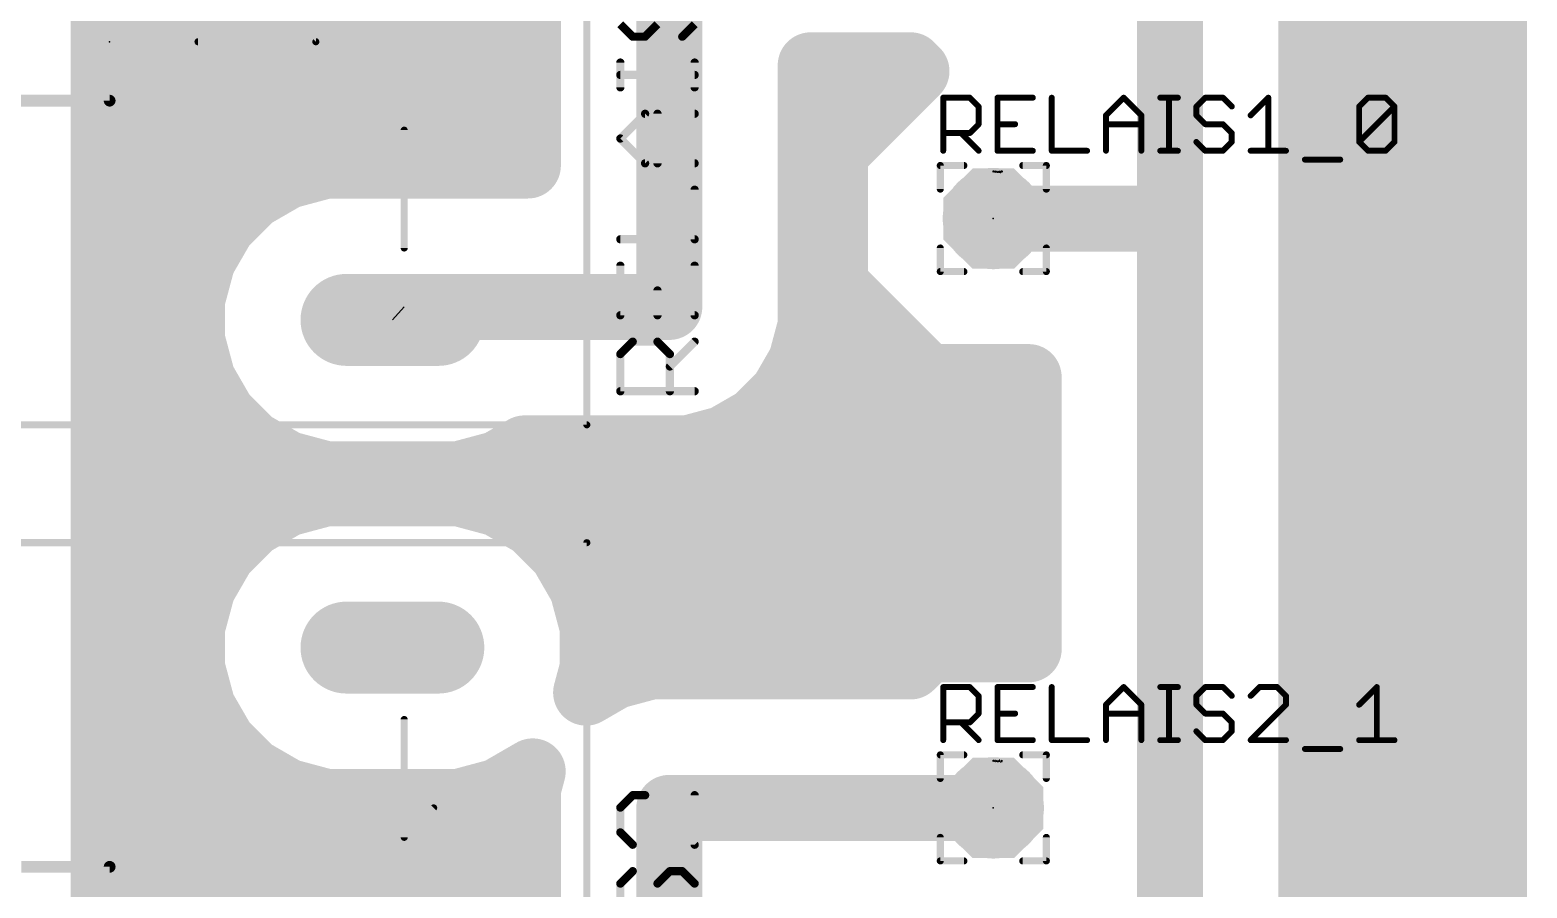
# Model space of a CAD drawing. Extents: x -14 to 150, y -1 to 89.
# Drawn here: x 75.75 to 108.03, y 49.07 to 67.56 of the extents above; entities that cross this region are included whole.
import ezdxf

# ---------------------------------------------------------------- set-up
doc = ezdxf.new("R2010")
doc.units = 0
for name, color, linetype in [('16', 175, 'CONTINUOUS'), ('17', 82, 'CONTINUOUS'), ('19', 53, 'CONTINUOUS'), ('21', 253, 'CONTINUOUS'), ('23', 7, 'CONTINUOUS'), ('25', 253, 'CONTINUOUS'), ('27', 253, 'CONTINUOUS'), ('51', 253, 'CONTINUOUS')]:
    doc.layers.add(name, color=color, linetype=linetype)

# ---------------------------------------------------------------- blocks, each defined once
blk = doc.blocks.new('LONGP100')
at = {"const_width": 1}
blk.add_lwpolyline([(-0.5, 0), (0.5, 0)], dxfattribs=at)
at = {"const_width": 0.5}
for points in [[(-0.5, 0.25, 1), (-0.5, -0.25)], [(0.5, -0.25, 1), (0.5, 0.25)]]:
    blk.add_lwpolyline(points, format="xyb", dxfattribs=at)
blk = doc.blocks.new('OCTAGONP')
at = {"const_width": 0.5}
blk.add_lwpolyline([(-0.25, -0.1036), (-0.25, 0.1036), (-0.1036, 0.25), (0.1036, 0.25), (0.25, 0.1036), (0.25, -0.1036), (0.1036, -0.25), (-0.1036, -0.25), (-0.25, -0.1036), (-0.25, 0.1036)], dxfattribs=at)

msp = doc.modelspace()

# ---------------------------------------------------------------- linework, layer by layer
at = {"layer": '16', "const_width": 1.4224}
for points in [[(107.315, 85.2835), (107.315, 0.4572)], [(103.378, 7.2187), (103.378, 80.4113)], [(100.33, 63.5), (100.33, 80.01)], [(77.343, 0.4572), (77.343, 73.7057)], [(86.487, 70.2513), (86.487, 64.643)], [(89.535, 69.85), (89.535, 61.595)], [(77.343, 68.2752), (86.487, 68.2752)], [(103.378, 68.2752), (107.315, 68.2752)], [(77.343, 66.8528), (86.487, 66.8528)], [(92.583, 61.1937), (92.583, 66.802)], [(92.583, 66.802), (94.7366, 66.802)], [(94.7366, 66.802), (94.8636, 66.675)], [(103.378, 66.8528), (107.315, 66.8528)], [(94.8636, 66.675), (93.1037, 64.9151)], [(77.343, 65.4304), (86.487, 65.4304)], [(92.583, 65.4304), (93.619, 65.4304)], [(103.378, 65.4304), (107.315, 65.4304)], [(93.1037, 64.9151), (93.1037, 62.0849)], [(82.1373, 64.643), (81.2911, 64.4162)], [(84.9947, 64.643), (82.1373, 64.643)], [(86.487, 64.643), (84.9947, 64.643)], [(81.2911, 64.4162), (80.5323, 63.9782)], [(77.343, 64.008), (80.584, 64.008)], [(80.5323, 63.9782), (79.9128, 63.3587)], [(92.583, 64.008), (93.1037, 64.008)], [(103.378, 64.008), (107.315, 64.008)], [(79.9128, 63.3587), (79.4748, 62.5999)], [(96.52, 63.5), (100.33, 63.5)], [(100.33, 63.5), (100.33, 44.45)], [(77.343, 62.5856), (79.4709, 62.5856)], [(79.4748, 62.5999), (79.248, 61.7537)], [(92.583, 62.5856), (93.1037, 62.5856)], [(103.378, 62.5856), (107.315, 62.5856)], [(93.1037, 62.0849), (95.1049, 60.0837)], [(79.248, 61.7537), (79.248, 60.8775)], [(89.535, 61.595), (83.82, 61.595)], [(77.343, 61.1632), (79.248, 61.1632)], [(92.3753, 60.4185), (92.583, 61.1937)], [(92.5748, 61.1632), (94.0254, 61.1632)], [(103.378, 61.1632), (107.315, 61.1632)], [(79.248, 60.8775), (79.4748, 60.0313)], [(91.974, 59.7235), (92.3753, 60.4185)], [(79.4748, 60.0313), (79.9128, 59.2725)], [(95.1049, 60.0837), (97.282, 60.0837)], [(97.282, 60.0837), (97.282, 54.2163)], [(77.343, 59.7408), (79.6425, 59.7408)], [(91.4065, 59.156), (91.974, 59.7235)], [(91.984, 59.7408), (97.282, 59.7408)], [(103.378, 59.7408), (107.315, 59.7408)], [(79.9128, 59.2725), (80.5323, 58.653)], [(90.7115, 58.7547), (91.4065, 59.156)], [(89.9363, 58.547), (90.7115, 58.7547)], [(80.5323, 58.653), (81.2911, 58.215)], [(85.8409, 58.215), (86.416, 58.547)], [(86.416, 58.547), (89.9363, 58.547)], [(77.343, 58.3184), (81.1119, 58.3184)], [(81.2911, 58.215), (82.1373, 57.9882)], [(84.9947, 57.9882), (85.8409, 58.215)], [(86.0201, 58.3184), (97.282, 58.3184)], [(103.378, 58.3184), (107.315, 58.3184)], [(82.1373, 57.9882), (84.9947, 57.9882)], [(82.1373, 57.5818), (81.2911, 57.355)], [(84.9947, 57.5818), (82.1373, 57.5818)], [(85.8409, 57.355), (84.9947, 57.5818)], [(81.2911, 57.355), (80.5323, 56.917)], [(86.5997, 56.917), (85.8409, 57.355)], [(77.343, 56.896), (80.5113, 56.896)], [(80.5323, 56.917), (79.9128, 56.2975)], [(87.2192, 56.2975), (86.5997, 56.917)], [(86.6206, 56.896), (97.282, 56.896)], [(103.378, 56.896), (107.315, 56.896)], [(79.9128, 56.2975), (79.4748, 55.5387)], [(87.6572, 55.5387), (87.2192, 56.2975)], [(77.343, 55.4736), (79.4573, 55.4736)], [(79.4748, 55.5387), (79.248, 54.6925)], [(87.884, 54.6925), (87.6572, 55.5387)], [(87.6747, 55.4736), (97.282, 55.4736)], [(103.378, 55.4736), (107.315, 55.4736)], [(79.248, 54.6925), (79.248, 53.8163)], [(87.884, 53.8163), (87.884, 54.6925)], [(95.1049, 54.2163), (94.7366, 53.848)], [(97.282, 54.2163), (95.1049, 54.2163)], [(77.343, 54.0512), (79.248, 54.0512)], [(87.884, 54.0512), (94.9398, 54.0512)], [(89.1337, 53.848), (88.3585, 53.6403)], [(94.7366, 53.848), (89.1337, 53.848)], [(103.378, 54.0512), (107.315, 54.0512)], [(79.248, 53.8163), (79.4748, 52.9701)], [(87.7413, 53.284), (87.884, 53.8163)], [(88.3585, 53.6403), (87.7413, 53.284)], [(79.4748, 52.9701), (79.9128, 52.2113)], [(77.343, 52.6288), (79.6718, 52.6288)], [(103.378, 52.6288), (107.315, 52.6288)], [(79.9128, 52.2113), (80.5323, 51.5918)], [(80.5323, 51.5918), (81.2911, 51.1538)], [(85.8409, 51.1538), (86.5902, 51.5863)], [(86.5902, 51.5863), (86.487, 51.2013)], [(77.343, 51.2064), (81.1999, 51.2064)], [(81.2911, 51.1538), (82.1373, 50.927)], [(84.9947, 50.927), (85.8409, 51.1538)], [(85.9321, 51.2064), (86.4884, 51.2064)], [(86.487, 51.2013), (86.487, 44.9932)], [(103.378, 51.2064), (107.315, 51.2064)], [(82.1373, 50.927), (84.9947, 50.927)], [(96.52, 50.8), (89.535, 50.8)], [(89.535, 50.8), (89.535, 41.91)], [(77.343, 49.784), (86.487, 49.784)], [(103.378, 49.784), (107.315, 49.784)], [(77.343, 48.3616), (86.487, 48.3616)], [(103.378, 48.3616), (107.315, 48.3616)]]:
    msp.add_lwpolyline(points, dxfattribs=at)
at = {"layer": '16', "const_width": 0.7112}
for points in [[(77.343, 67.2084, 1), (77.343, 66.4972)], [(86.487, 66.4972, 1), (86.487, 67.2084)], [(92.9386, 66.802, 1), (92.2274, 66.802)], [(92.583, 67.1576, 1), (92.583, 66.4464)], [(94.9881, 67.0535, 1), (94.4852, 66.5505)], [(94.7366, 66.4464, 1), (94.7366, 67.1576)], [(103.378, 67.2084, 1), (103.378, 66.4972)], [(107.315, 66.4972, 1), (107.315, 67.2084)], [(95.1151, 66.4236, 1), (94.6122, 66.9264)], [(94.6122, 66.4235, 1), (95.1151, 66.9265)], [(77.343, 65.786, 1), (77.343, 65.0748)], [(86.487, 65.0748, 1), (86.487, 65.786)], [(92.583, 65.786, 1), (92.583, 65.0748)], [(93.619, 65.0748, 1), (93.619, 65.786)], [(103.378, 65.786, 1), (103.378, 65.0748)], [(107.315, 65.0748, 1), (107.315, 65.786)], [(93.4593, 64.9151, 1), (92.7481, 64.9151)], [(92.8523, 65.1665, 1), (93.3551, 64.6636)], [(82.1373, 64.9986, 1), (82.1373, 64.2874)], [(82.2294, 64.2995, 1), (82.0453, 64.9865)], [(84.9947, 64.9986, 1), (84.9947, 64.2874)], [(84.9947, 64.2874, 1), (84.9947, 64.9986)], [(86.487, 64.2874, 1), (86.487, 64.9986)], [(81.199, 64.7597, 1), (81.3831, 64.0728)], [(81.4689, 64.1083, 1), (81.1133, 64.7242)], [(86.1314, 64.643, 1), (86.8426, 64.643)], [(77.343, 64.3636, 1), (77.343, 63.6524)], [(80.3545, 64.2861, 1), (80.7101, 63.6702)], [(80.7838, 63.7267, 1), (80.2809, 64.2296)], [(80.584, 63.6524, 1), (80.584, 64.3636)], [(92.583, 64.3636, 1), (92.583, 63.6524)], [(93.1037, 63.6524, 1), (93.1037, 64.3636)], [(103.378, 64.3636, 1), (103.378, 63.6524)], [(107.315, 63.6524, 1), (107.315, 64.3636)], [(79.6614, 63.6101, 1), (80.1643, 63.1072)], [(80.2208, 63.1809, 1), (79.6049, 63.5365)], [(96.52, 63.8556, 1), (96.52, 63.1444)], [(100.6856, 63.5, 1), (99.9744, 63.5)], [(100.33, 63.1444, 1), (100.33, 63.8556)], [(99.9744, 63.5, 1), (100.6856, 63.5)], [(77.343, 62.9412, 1), (77.343, 62.23)], [(79.8182, 62.5079, 1), (79.1313, 62.692)], [(79.4709, 62.23, 1), (79.4709, 62.9412)], [(92.583, 62.9412, 1), (92.583, 62.23)], [(93.1037, 62.23, 1), (93.1037, 62.9412)], [(103.378, 62.9412, 1), (103.378, 62.23)], [(107.315, 62.23, 1), (107.315, 62.9412)], [(79.1668, 62.7777, 1), (79.7827, 62.4221)], [(93.3551, 62.3364, 1), (92.8523, 61.8335)], [(79.6036, 61.7537, 1), (78.8924, 61.7537)], [(83.82, 61.9506, 1), (83.82, 61.2394)], [(89.535, 61.2394, 1), (89.535, 61.9506)], [(92.7481, 62.0849, 1), (93.4593, 62.0849)], [(78.9045, 61.8457, 1), (79.5915, 61.6616)], [(77.343, 61.5188, 1), (77.343, 60.8076)], [(79.248, 60.8076, 1), (79.248, 61.5188)], [(89.1794, 61.595, 1), (89.8906, 61.595)], [(92.5748, 61.5188, 1), (92.5748, 60.8076)], [(92.9265, 61.1017, 1), (92.2395, 61.2858)], [(94.0254, 60.8076, 1), (94.0254, 61.5188)], [(103.378, 61.5188, 1), (103.378, 60.8076)], [(107.315, 60.8076, 1), (107.315, 61.5188)], [(79.5915, 60.9696, 1), (78.9045, 60.7855)], [(92.2274, 61.1937, 1), (92.9386, 61.1937)], [(78.8924, 60.8775, 1), (79.6036, 60.8775)], [(92.6832, 60.2407, 1), (92.0673, 60.5963)], [(79.7827, 60.2091, 1), (79.1668, 59.8535)], [(92.0318, 60.5105, 1), (92.7188, 60.3265)], [(95.1049, 60.4393, 1), (95.1049, 59.7281)], [(94.8535, 59.8323, 1), (95.3564, 60.3351)], [(97.6376, 60.0837, 1), (96.9264, 60.0837)], [(97.282, 59.7281, 1), (97.282, 60.4393)], [(77.343, 60.0964, 1), (77.343, 59.3852)], [(79.1313, 59.9392, 1), (79.8182, 60.1233)], [(79.6425, 59.3852, 1), (79.6425, 60.0964)], [(91.984, 60.0964, 1), (91.984, 59.3852)], [(92.2255, 59.472, 1), (91.7226, 59.9749)], [(97.282, 59.3852, 1), (97.282, 60.0964)], [(103.378, 60.0964, 1), (103.378, 59.3852)], [(107.315, 59.3852, 1), (107.315, 60.0964)], [(91.666, 59.9013, 1), (92.282, 59.5457)], [(80.1643, 59.524, 1), (79.6614, 59.0211)], [(79.6049, 59.0947, 1), (80.2208, 59.4503)], [(91.1551, 59.4074, 1), (91.658, 58.9045)], [(91.5843, 58.848, 1), (91.2287, 59.464)], [(90.5337, 59.0627, 1), (90.8893, 58.4468)], [(90.8035, 58.4112, 1), (90.6194, 59.0982)], [(80.7101, 58.961, 1), (80.3545, 58.3451)], [(80.2809, 58.4016, 1), (80.7838, 58.9045)], [(86.416, 58.9026, 1), (86.416, 58.1914)], [(86.5938, 58.239, 1), (86.2382, 58.855)], [(89.8442, 58.8905, 1), (90.0283, 58.2035)], [(89.9363, 58.1914, 1), (89.9363, 58.9026)], [(77.343, 58.674, 1), (77.343, 57.9628)], [(81.3831, 58.5584, 1), (81.199, 57.8715)], [(81.1119, 57.9628, 1), (81.1119, 58.674)], [(81.1133, 57.907, 1), (81.4689, 58.5229)], [(85.6631, 58.5229, 1), (86.0187, 57.907)], [(86.0201, 58.674, 1), (86.0201, 57.9628)], [(85.933, 57.8715, 1), (85.7489, 58.5584)], [(97.282, 57.9628, 1), (97.282, 58.674)], [(103.378, 58.674, 1), (103.378, 57.9628)], [(107.315, 57.9628, 1), (107.315, 58.674)], [(82.1373, 58.3438, 1), (82.1373, 57.6326)], [(82.0453, 57.6447, 1), (82.2294, 58.3317)], [(84.9026, 58.3317, 1), (85.0867, 57.6447)], [(84.9947, 57.6326, 1), (84.9947, 58.3438)], [(82.1373, 57.9374, 1), (82.1373, 57.2262)], [(82.2294, 57.2383, 1), (82.0453, 57.9253)], [(85.0867, 57.9253, 1), (84.9026, 57.2383)], [(84.9947, 57.2262, 1), (84.9947, 57.9374)], [(81.199, 57.6985, 1), (81.3831, 57.0116)], [(81.4689, 57.0471, 1), (81.1133, 57.663)], [(86.0187, 57.663, 1), (85.6631, 57.0471)], [(85.7489, 57.0116, 1), (85.933, 57.6985)], [(77.343, 57.2516, 1), (77.343, 56.5404)], [(80.3545, 57.2249, 1), (80.7101, 56.609)], [(80.7838, 56.6655, 1), (80.2809, 57.1684)], [(80.5113, 56.5404, 1), (80.5113, 57.2516)], [(86.8511, 57.1684, 1), (86.3482, 56.6655)], [(86.6206, 57.2516, 1), (86.6206, 56.5404)], [(86.4219, 56.609, 1), (86.7775, 57.2249)], [(97.282, 56.5404, 1), (97.282, 57.2516)], [(103.378, 57.2516, 1), (103.378, 56.5404)], [(107.315, 56.5404, 1), (107.315, 57.2516)], [(79.6614, 56.5489, 1), (80.1643, 56.046)], [(80.2208, 56.1197, 1), (79.6049, 56.4753)], [(87.5271, 56.4753, 1), (86.9112, 56.1197)], [(86.9677, 56.046, 1), (87.4706, 56.5489)], [(77.343, 55.8292, 1), (77.343, 55.118)], [(79.8182, 55.4467, 1), (79.1313, 55.6308)], [(79.4573, 55.118, 1), (79.4573, 55.8292)], [(88.0007, 55.6308, 1), (87.3138, 55.4467)], [(87.6747, 55.8292, 1), (87.6747, 55.118)], [(97.282, 55.118, 1), (97.282, 55.8292)], [(103.378, 55.8292, 1), (103.378, 55.118)], [(107.315, 55.118, 1), (107.315, 55.8292)], [(79.1668, 55.7165, 1), (79.7827, 55.3609)], [(87.3493, 55.3609, 1), (87.9652, 55.7165)], [(79.6036, 54.6925, 1), (78.8924, 54.6925)], [(88.2396, 54.6925, 1), (87.5284, 54.6925)], [(78.9045, 54.7845, 1), (79.5915, 54.6004)], [(87.5405, 54.6004, 1), (88.2275, 54.7845)], [(95.1049, 54.5719, 1), (95.1049, 53.8607)], [(95.3564, 53.9648, 1), (94.8535, 54.4677)], [(97.282, 53.8607, 1), (97.282, 54.5719)], [(77.343, 54.4068, 1), (77.343, 53.6956)], [(79.248, 53.6956, 1), (79.248, 54.4068)], [(87.884, 54.4068, 1), (87.884, 53.6956)], [(89.1337, 54.2036, 1), (89.1337, 53.4924)], [(89.2258, 53.5045, 1), (89.0417, 54.1915)], [(94.7366, 53.4924, 1), (94.7366, 54.2036)], [(94.9398, 53.6956, 1), (94.9398, 54.4068)], [(96.9264, 54.2163, 1), (97.6376, 54.2163)], [(103.378, 54.4068, 1), (103.378, 53.6956)], [(107.315, 53.6956, 1), (107.315, 54.4068)], [(79.5915, 53.9084, 1), (78.9045, 53.7243)], [(88.2275, 53.7243, 1), (87.5405, 53.9084)], [(88.2665, 53.9838, 1), (88.4505, 53.2968)], [(88.5363, 53.3323, 1), (88.1807, 53.9482)], [(94.4852, 54.0994, 1), (94.9881, 53.5965)], [(78.8924, 53.8163, 1), (79.6036, 53.8163)], [(87.5635, 53.5919, 1), (87.9191, 52.976)], [(87.5284, 53.8163, 1), (88.2396, 53.8163)], [(79.7827, 53.1479, 1), (79.1668, 52.7923)], [(87.3979, 53.376, 1), (88.0848, 53.1919)], [(77.343, 52.9844, 1), (77.343, 52.2732)], [(79.1313, 52.878, 1), (79.8182, 53.0621)], [(79.6718, 52.2732, 1), (79.6718, 52.9844)], [(103.378, 52.9844, 1), (103.378, 52.2732)], [(107.315, 52.2732, 1), (107.315, 52.9844)], [(80.1643, 52.4628, 1), (79.6614, 51.9599)], [(79.6049, 52.0335, 1), (80.2208, 52.3891)], [(80.7101, 51.8998, 1), (80.3545, 51.2839)], [(86.9337, 51.4943, 1), (86.2467, 51.6784)], [(86.768, 51.2784, 1), (86.4124, 51.8943)], [(80.2809, 51.3404, 1), (80.7838, 51.8433)], [(77.343, 51.562, 1), (77.343, 50.8508)], [(81.3831, 51.4972, 1), (81.199, 50.8103)], [(81.1133, 50.8458, 1), (81.4689, 51.4617)], [(81.1999, 50.8508, 1), (81.1999, 51.562)], [(85.6631, 51.4617, 1), (86.0187, 50.8458)], [(85.9321, 51.562, 1), (85.9321, 50.8508)], [(85.933, 50.8103, 1), (85.7489, 51.4972)], [(86.8426, 51.2013, 1), (86.1314, 51.2013)], [(86.1435, 51.2933, 1), (86.8305, 51.1092)], [(86.4884, 50.8508, 1), (86.4884, 51.562)], [(103.378, 51.562, 1), (103.378, 50.8508)], [(107.315, 50.8508, 1), (107.315, 51.562)], [(82.1373, 51.2826, 1), (82.1373, 50.5714)], [(82.0453, 50.5835, 1), (82.2294, 51.2705)], [(84.9026, 51.2705, 1), (85.0867, 50.5835)], [(84.9947, 50.5714, 1), (84.9947, 51.2826)], [(89.535, 51.1556, 1), (89.535, 50.4444)], [(89.8906, 50.8, 1), (89.1794, 50.8)], [(96.52, 50.4444, 1), (96.52, 51.1556)], [(77.343, 50.1396, 1), (77.343, 49.4284)], [(86.487, 49.4284, 1), (86.487, 50.1396)], [(103.378, 50.1396, 1), (103.378, 49.4284)], [(107.315, 49.4284, 1), (107.315, 50.1396)]]:
    msp.add_lwpolyline(points, format="xyb", dxfattribs=at)
at = {"layer": '19'}
msp.add_line((83.566, 61.3156), (83.82, 61.595), dxfattribs=at)
at = {"layer": '21'}
for points, const_width in [([(87.757, 75.565), (87.757, 59.055)], 0.1524), ([(84.455, 69.85), (81.915, 67.31)], 0.1524), ([(77.47, 66.04), (77.47, 68.58)], 0.254), ([(79.375, 67.31), (81.915, 67.31)], 0.1524), ([(74.93, 66.04), (77.47, 66.04)], 0.254), ([(83.82, 65.405), (83.82, 62.865)], 0.1524), ([(95.885, 64.643), (95.377, 64.643)], 0.1524), ([(95.377, 64.643), (95.377, 64.135)], 0.1524), ([(97.663, 64.643), (97.155, 64.643)], 0.1524), ([(97.663, 64.135), (97.663, 64.643)], 0.1524), ([(95.377, 62.865), (95.377, 62.357)], 0.1524), ([(97.663, 62.357), (97.663, 62.865)], 0.1524), ([(95.377, 62.357), (95.885, 62.357)], 0.1524), ([(97.663, 62.357), (97.155, 62.357)], 0.1524), ([(67.183, 59.055), (87.757, 59.055)], 0.1524), ([(87.757, 56.515), (67.183, 56.515)], 0.1524), ([(87.757, 56.515), (87.757, 40.005)], 0.1524), ([(83.82, 50.165), (83.82, 52.705)], 0.1524), ([(95.885, 51.943), (95.377, 51.943)], 0.1524), ([(95.377, 51.943), (95.377, 51.435)], 0.1524), ([(97.663, 51.943), (97.155, 51.943)], 0.1524), ([(97.663, 51.435), (97.663, 51.943)], 0.1524), ([(84.455, 50.8), (81.915, 48.26)], 0.1524), ([(95.377, 50.165), (95.377, 49.657)], 0.1524), ([(97.663, 49.657), (97.663, 50.165)], 0.1524), ([(95.377, 49.657), (95.885, 49.657)], 0.1524), ([(97.663, 49.657), (97.155, 49.657)], 0.1524), ([(77.47, 49.53), (75.565, 49.53)], 0.254), ([(77.47, 46.99), (77.47, 49.53)], 0.254)]:
    msp.add_lwpolyline(points, dxfattribs=dict(at, const_width=const_width))
for points, const_width in [([(79.375, 67.3481, 1), (79.375, 67.2719)], 0.0762), ([(81.8881, 67.3369, 1), (81.9419, 67.2831)], 0.0762), ([(81.915, 67.2719, 1), (81.915, 67.3481)], 0.0762), ([(77.47, 65.9765, 1), (77.47, 66.1035)], 0.127), ([(77.4065, 66.04, 1), (77.5335, 66.04)], 0.127), ([(83.8581, 65.405, 1), (83.7819, 65.405)], 0.0762), ([(95.377, 64.6811, 1), (95.377, 64.6049)], 0.0762), ([(95.4151, 64.643, 1), (95.3389, 64.643)], 0.0762), ([(95.885, 64.6049, 1), (95.885, 64.6811)], 0.0762), ([(97.155, 64.6811, 1), (97.155, 64.6049)], 0.0762), ([(97.7011, 64.643, 1), (97.6249, 64.643)], 0.0762), ([(97.663, 64.6049, 1), (97.663, 64.6811)], 0.0762), ([(95.3389, 64.135, 1), (95.4151, 64.135)], 0.0762), ([(97.6249, 64.135, 1), (97.7011, 64.135)], 0.0762), ([(95.4151, 62.865, 1), (95.3389, 62.865)], 0.0762), ([(97.7011, 62.865, 1), (97.6249, 62.865)], 0.0762), ([(83.7819, 62.865, 1), (83.8581, 62.865)], 0.0762), ([(95.377, 62.3951, 1), (95.377, 62.3189)], 0.0762), ([(95.3389, 62.357, 1), (95.4151, 62.357)], 0.0762), ([(95.885, 62.3189, 1), (95.885, 62.3951)], 0.0762), ([(97.155, 62.3951, 1), (97.155, 62.3189)], 0.0762), ([(97.6249, 62.357, 1), (97.7011, 62.357)], 0.0762), ([(97.663, 62.3189, 1), (97.663, 62.3951)], 0.0762), ([(87.7189, 59.055, 1), (87.7951, 59.055)], 0.0762), ([(87.757, 59.0169, 1), (87.757, 59.0931)], 0.0762), ([(87.7951, 56.515, 1), (87.7189, 56.515)], 0.0762), ([(87.757, 56.4769, 1), (87.757, 56.5531)], 0.0762), ([(83.8581, 52.705, 1), (83.7819, 52.705)], 0.0762), ([(95.377, 51.9811, 1), (95.377, 51.9049)], 0.0762), ([(95.4151, 51.943, 1), (95.3389, 51.943)], 0.0762), ([(95.885, 51.9049, 1), (95.885, 51.9811)], 0.0762), ([(97.155, 51.9811, 1), (97.155, 51.9049)], 0.0762), ([(97.7011, 51.943, 1), (97.6249, 51.943)], 0.0762), ([(97.663, 51.9049, 1), (97.663, 51.9811)], 0.0762), ([(95.3389, 51.435, 1), (95.4151, 51.435)], 0.0762), ([(97.6249, 51.435, 1), (97.7011, 51.435)], 0.0762), ([(84.4819, 50.7731, 1), (84.4281, 50.8269)], 0.0762), ([(83.7819, 50.165, 1), (83.8581, 50.165)], 0.0762), ([(95.4151, 50.165, 1), (95.3389, 50.165)], 0.0762), ([(97.7011, 50.165, 1), (97.6249, 50.165)], 0.0762), ([(95.377, 49.6951, 1), (95.377, 49.6189)], 0.0762), ([(95.885, 49.6189, 1), (95.885, 49.6951)], 0.0762), ([(97.155, 49.6951, 1), (97.155, 49.6189)], 0.0762), ([(97.663, 49.6189, 1), (97.663, 49.6951)], 0.0762), ([(77.5335, 49.53, 1), (77.4065, 49.53)], 0.127), ([(77.47, 49.4665, 1), (77.47, 49.5935)], 0.127), ([(95.3389, 49.657, 1), (95.4151, 49.657)], 0.0762), ([(97.6249, 49.657, 1), (97.7011, 49.657)], 0.0762)]:
    msp.add_lwpolyline(points, format="xyb", dxfattribs=dict(at, const_width=const_width))
at = {"layer": '23'}
for p in [(77.47, 67.31), (96.52, 63.5), (96.52, 50.8)]:
    msp.add_point(p, dxfattribs=at)
at = {"layer": '25'}
for points, const_width in [([(88.4795, 67.6859), (88.7465, 67.419)], 0.1778), ([(88.7465, 67.419), (89.0134, 67.419)], 0.1778), ([(89.0134, 67.419), (89.2803, 67.6859)], 0.1778), ([(90.0811, 67.6859), (89.8142, 67.419)], 0.1778), ([(88.4795, 66.3275), (88.4795, 66.8614)], 0.1778), ([(90.0811, 66.3275), (90.0811, 66.8614)], 0.1778), ([(90.0811, 66.5945), (88.4795, 66.5945)], 0.1778), ([(95.4405, 64.9605), (95.4405, 66.1045)], 0.127), ([(95.4405, 66.1045), (96.0125, 66.1045)], 0.127), ([(96.0125, 66.1045), (96.2032, 65.9138)], 0.127), ([(97.3725, 66.1045), (96.6099, 66.1045)], 0.127), ([(96.6099, 66.1045), (96.6099, 64.9605)], 0.127), ([(97.7793, 66.1045), (97.7793, 64.9605)], 0.127), ([(98.9487, 65.7232), (99.33, 66.1045)], 0.127), ([(99.33, 66.1045), (99.7113, 65.7232)], 0.127), ([(100.1181, 66.1045), (100.4994, 66.1045)], 0.127), ([(100.3088, 64.9605), (100.3088, 66.1045)], 0.127), ([(101.0883, 66.1045), (100.8977, 65.9138)], 0.127), ([(101.4697, 66.1045), (101.0883, 66.1045)], 0.127), ([(101.6603, 65.9138), (101.4697, 66.1045)], 0.127), ([(102.0671, 65.7232), (102.4484, 66.1045)], 0.127), ([(102.4484, 66.1045), (102.4484, 64.9605)], 0.127), ([(104.4059, 65.9138), (104.5965, 66.1045)], 0.127), ([(104.5965, 66.1045), (104.9779, 66.1045)], 0.127), ([(104.9779, 66.1045), (105.1685, 65.9138)], 0.127), ([(88.4795, 65.2242), (89.0134, 65.7581)], 0.1778), ([(89.0134, 65.7581), (90.0811, 65.7581)], 0.1778), ([(89.2803, 64.6904), (89.2803, 65.7581)], 0.1778), ([(96.2032, 65.9138), (96.2032, 65.5325)], 0.127), ([(100.8977, 65.9138), (100.8977, 65.7232)], 0.127), ([(104.4059, 65.1512), (104.4059, 65.9138)], 0.127), ([(104.4059, 65.1512), (105.1685, 65.9138)], 0.127), ([(105.1685, 65.9138), (105.1685, 65.1512)], 0.127), ([(96.2032, 65.5325), (96.0125, 65.3418)], 0.127), ([(96.6099, 65.5325), (96.9912, 65.5325)], 0.127), ([(98.9487, 64.9605), (98.9487, 65.7232)], 0.127), ([(98.9487, 65.5325), (99.7113, 65.5325)], 0.127), ([(99.7113, 65.7232), (99.7113, 64.9605)], 0.127), ([(100.8977, 65.7232), (101.0883, 65.5325)], 0.127), ([(101.0883, 65.5325), (101.4697, 65.5325)], 0.127), ([(101.4697, 65.5325), (101.6603, 65.3418)], 0.127), ([(89.0134, 64.6904), (88.4795, 65.2242)], 0.1778), ([(96.0125, 65.3418), (95.4405, 65.3418)], 0.127), ([(95.8218, 65.3418), (96.2032, 64.9605)], 0.127), ([(101.0883, 64.9605), (100.8977, 65.1512)], 0.127), ([(101.6603, 65.1512), (101.4697, 64.9605)], 0.127), ([(101.6603, 65.3418), (101.6603, 65.1512)], 0.127), ([(104.5965, 64.9605), (104.4059, 65.1512)], 0.127), ([(105.1685, 65.1512), (104.9779, 64.9605)], 0.127), ([(96.6099, 64.9605), (97.3725, 64.9605)], 0.127), ([(97.7793, 64.9605), (98.5419, 64.9605)], 0.127), ([(100.1181, 64.9605), (100.4994, 64.9605)], 0.127), ([(101.4697, 64.9605), (101.0883, 64.9605)], 0.127), ([(102.0671, 64.9605), (102.8297, 64.9605)], 0.127), ([(104.9779, 64.9605), (104.5965, 64.9605)], 0.127), ([(90.0811, 64.6904), (89.0134, 64.6904)], 0.1778), ([(103.2365, 64.7698), (103.9991, 64.7698)], 0.127), ([(90.0811, 63.0532), (90.0811, 64.1209)], 0.1778), ([(88.4795, 63.0532), (90.0811, 63.0532)], 0.1778), ([(88.4795, 62.4838), (88.4795, 61.4161)], 0.1778), ([(90.0811, 61.4161), (90.0811, 62.4838)], 0.1778), ([(89.2803, 61.4161), (89.2803, 61.9499)], 0.1778), ([(88.4795, 61.4161), (90.0811, 61.4161)], 0.1778), ([(88.4795, 60.5797), (88.7465, 60.8466)], 0.1778), ([(88.7465, 60.8466), (89.2803, 60.8466)], 0.1778), ([(89.2803, 60.8466), (89.5472, 60.5797)], 0.1778), ([(89.5472, 60.3128), (90.0811, 60.8466)], 0.1778), ([(88.4795, 59.7789), (88.4795, 60.5797)], 0.1778), ([(89.5472, 60.5797), (89.5472, 59.7789)], 0.1778), ([(90.0811, 59.7789), (88.4795, 59.7789)], 0.1778), ([(95.4405, 52.2605), (95.4405, 53.4045)], 0.127), ([(95.4405, 53.4045), (96.0125, 53.4045)], 0.127), ([(96.0125, 53.4045), (96.2032, 53.2138)], 0.127), ([(96.2032, 53.2138), (96.2032, 52.8325)], 0.127), ([(97.3725, 53.4045), (96.6099, 53.4045)], 0.127), ([(96.6099, 53.4045), (96.6099, 52.2605)], 0.127), ([(97.7793, 53.4045), (97.7793, 52.2605)], 0.127), ([(98.9487, 53.0232), (99.33, 53.4045)], 0.127), ([(99.33, 53.4045), (99.7113, 53.0232)], 0.127), ([(100.1181, 53.4045), (100.4994, 53.4045)], 0.127), ([(100.3088, 52.2605), (100.3088, 53.4045)], 0.127), ([(101.0883, 53.4045), (100.8977, 53.2138)], 0.127), ([(100.8977, 53.2138), (100.8977, 53.0232)], 0.127), ([(101.4697, 53.4045), (101.0883, 53.4045)], 0.127), ([(101.6603, 53.2138), (101.4697, 53.4045)], 0.127), ([(102.2577, 53.4045), (102.0671, 53.2138)], 0.127), ([(102.6391, 53.4045), (102.2577, 53.4045)], 0.127), ([(102.8297, 53.2138), (102.6391, 53.4045)], 0.127), ([(102.8297, 53.0232), (102.8297, 53.2138)], 0.127), ([(104.4059, 53.0232), (104.7872, 53.4045)], 0.127), ([(104.7872, 53.4045), (104.7872, 52.2605)], 0.127), ([(98.9487, 52.2605), (98.9487, 53.0232)], 0.127), ([(99.7113, 53.0232), (99.7113, 52.2605)], 0.127), ([(100.8977, 53.0232), (101.0883, 52.8325)], 0.127), ([(102.0671, 52.2605), (102.8297, 53.0232)], 0.127), ([(96.0125, 52.6418), (95.4405, 52.6418)], 0.127), ([(95.8218, 52.6418), (96.2032, 52.2605)], 0.127), ([(96.2032, 52.8325), (96.0125, 52.6418)], 0.127), ([(96.6099, 52.8325), (96.9912, 52.8325)], 0.127), ([(98.9487, 52.8325), (99.7113, 52.8325)], 0.127), ([(101.0883, 52.8325), (101.4697, 52.8325)], 0.127), ([(101.4697, 52.8325), (101.6603, 52.6418)], 0.127), ([(101.6603, 52.6418), (101.6603, 52.4512)], 0.127), ([(96.6099, 52.2605), (97.3725, 52.2605)], 0.127), ([(97.7793, 52.2605), (98.5419, 52.2605)], 0.127), ([(100.1181, 52.2605), (100.4994, 52.2605)], 0.127), ([(101.0883, 52.2605), (100.8977, 52.4512)], 0.127), ([(101.4697, 52.2605), (101.0883, 52.2605)], 0.127), ([(101.6603, 52.4512), (101.4697, 52.2605)], 0.127), ([(102.8297, 52.2605), (102.0671, 52.2605)], 0.127), ([(104.4059, 52.2605), (105.1685, 52.2605)], 0.127), ([(103.2365, 52.0698), (103.9991, 52.0698)], 0.127), ([(88.7465, 51.0738), (88.4795, 50.8069)], 0.1778), ([(89.0134, 51.0738), (88.7465, 51.0738)], 0.1778), ([(90.0811, 50.0061), (89.0134, 51.0738)], 0.1778), ([(90.0811, 51.0738), (90.0811, 50.0061)], 0.1778), ([(88.4795, 50.8069), (88.4795, 50.273)], 0.1778), ([(88.4795, 50.273), (88.7465, 50.0061)], 0.1778), ([(88.7465, 49.4367), (88.4795, 49.1697)], 0.1778), ([(89.2803, 49.1697), (89.5472, 49.4367)], 0.1778), ([(89.5472, 49.4367), (89.8142, 49.4367)], 0.1778), ([(89.8142, 49.4367), (90.0811, 49.1697)], 0.1778), ([(88.4795, 49.1697), (88.4795, 48.6359)], 0.1778), ([(89.2803, 48.6359), (89.2803, 49.1697)], 0.1778), ([(90.0811, 49.1697), (90.0811, 48.6359)], 0.1778)]:
    msp.add_lwpolyline(points, dxfattribs=dict(at, const_width=const_width))
for points, const_width in [([(88.7465, 67.4634, 1), (88.7465, 67.3745)], 0.0889), ([(88.715, 67.3875, 1), (88.7779, 67.4504)], 0.0889), ([(88.982, 67.4504, 1), (89.0448, 67.3875)], 0.0889), ([(89.0134, 67.3745, 1), (89.0134, 67.4634)], 0.0889), ([(89.7827, 67.4504, 1), (89.8456, 67.3875)], 0.0889), ([(88.524, 66.8614, 1), (88.4351, 66.8614)], 0.0889), ([(90.1256, 66.8614, 1), (90.0367, 66.8614)], 0.0889), ([(88.4795, 66.6389, 1), (88.4795, 66.55)], 0.0889), ([(90.0811, 66.55, 1), (90.0811, 66.6389)], 0.0889), ([(88.4351, 66.3275, 1), (88.524, 66.3275)], 0.0889), ([(90.0367, 66.3275, 1), (90.1256, 66.3275)], 0.0889), ([(95.4723, 66.1045, 1), (95.4087, 66.1045)], 0.0635), ([(95.4405, 66.1362, 1), (95.4405, 66.0727)], 0.0635), ([(96.0349, 66.1269, 1), (95.99, 66.082)], 0.0635), ([(96.0125, 66.0727, 1), (96.0125, 66.1362)], 0.0635), ([(96.6099, 66.1362, 1), (96.6099, 66.0727)], 0.0635), ([(96.6416, 66.1045, 1), (96.5781, 66.1045)], 0.0635), ([(97.3725, 66.0727, 1), (97.3725, 66.1362)], 0.0635), ([(97.811, 66.1045, 1), (97.7475, 66.1045)], 0.0635), ([(99.3525, 66.1269, 1), (99.3076, 66.082)], 0.0635), ([(99.3525, 66.082, 1), (99.3076, 66.1269)], 0.0635), ([(100.1181, 66.1362, 1), (100.1181, 66.0727)], 0.0635), ([(100.3405, 66.1045, 1), (100.277, 66.1045)], 0.0635), ([(100.4994, 66.0727, 1), (100.4994, 66.1362)], 0.0635), ([(101.0883, 66.1362, 1), (101.0883, 66.0727)], 0.0635), ([(101.1108, 66.082, 1), (101.0659, 66.1269)], 0.0635), ([(101.4921, 66.1269, 1), (101.4472, 66.082)], 0.0635), ([(101.4697, 66.0727, 1), (101.4697, 66.1362)], 0.0635), ([(102.4802, 66.1045, 1), (102.4167, 66.1045)], 0.0635), ([(102.4709, 66.082, 1), (102.426, 66.1269)], 0.0635), ([(104.5965, 66.1362, 1), (104.5965, 66.0727)], 0.0635), ([(104.619, 66.082, 1), (104.5741, 66.1269)], 0.0635), ([(105.0003, 66.1269, 1), (104.9554, 66.082)], 0.0635), ([(104.9779, 66.0727, 1), (104.9779, 66.1362)], 0.0635), ([(89.0134, 65.8025, 1), (89.0134, 65.7136)], 0.0889), ([(89.0448, 65.7267, 1), (88.982, 65.7895)], 0.0889), ([(89.3248, 65.7581, 1), (89.2359, 65.7581)], 0.0889), ([(90.0811, 65.7136, 1), (90.0811, 65.8025)], 0.0889), ([(96.2349, 65.9138, 1), (96.1714, 65.9138)], 0.0635), ([(96.1807, 65.8914, 1), (96.2256, 65.9363)], 0.0635), ([(100.9294, 65.9138, 1), (100.8659, 65.9138)], 0.0635), ([(100.8752, 65.9363, 1), (100.9201, 65.8914)], 0.0635), ([(101.6379, 65.8914, 1), (101.6828, 65.9363)], 0.0635), ([(104.4376, 65.9138, 1), (104.3741, 65.9138)], 0.0635), ([(104.3834, 65.9363, 1), (104.4283, 65.8914)], 0.0635), ([(105.2003, 65.9138, 1), (105.1368, 65.9138)], 0.0635), ([(105.191, 65.8914, 1), (105.1461, 65.9363)], 0.0635), ([(105.1461, 65.8914, 1), (105.191, 65.9363)], 0.0635), ([(96.1714, 65.5325, 1), (96.2349, 65.5325)], 0.0635), ([(96.2256, 65.51, 1), (96.1807, 65.5549)], 0.0635), ([(96.6099, 65.5642, 1), (96.6099, 65.5007)], 0.0635), ([(96.9912, 65.5007, 1), (96.9912, 65.5642)], 0.0635), ([(98.9804, 65.7232, 1), (98.9169, 65.7232)], 0.0635), ([(98.9262, 65.7456, 1), (98.9711, 65.7007)], 0.0635), ([(98.9487, 65.5642, 1), (98.9487, 65.5007)], 0.0635), ([(99.7431, 65.7232, 1), (99.6796, 65.7232)], 0.0635), ([(99.6889, 65.7007, 1), (99.7338, 65.7456)], 0.0635), ([(99.7113, 65.5007, 1), (99.7113, 65.5642)], 0.0635), ([(100.8659, 65.7232, 1), (100.9294, 65.7232)], 0.0635), ([(100.9201, 65.7456, 1), (100.8752, 65.7007)], 0.0635), ([(101.0883, 65.5642, 1), (101.0883, 65.5007)], 0.0635), ([(101.0659, 65.51, 1), (101.1108, 65.5549)], 0.0635), ([(101.4921, 65.5549, 1), (101.4472, 65.51)], 0.0635), ([(101.4697, 65.5007, 1), (101.4697, 65.5642)], 0.0635), ([(102.0446, 65.7456, 1), (102.0895, 65.7007)], 0.0635), ([(88.511, 65.2557, 1), (88.4481, 65.1928)], 0.0889), ([(88.4481, 65.2557, 1), (88.511, 65.1928)], 0.0889), ([(95.4405, 65.3736, 1), (95.4405, 65.3101)], 0.0635), ([(95.8443, 65.3643, 1), (95.7994, 65.3194)], 0.0635), ([(95.99, 65.3643, 1), (96.0349, 65.3194)], 0.0635), ([(96.0125, 65.3101, 1), (96.0125, 65.3736)], 0.0635), ([(100.9201, 65.1736, 1), (100.8752, 65.1287)], 0.0635), ([(101.6921, 65.3418, 1), (101.6286, 65.3418)], 0.0635), ([(101.6379, 65.3194, 1), (101.6828, 65.3643)], 0.0635), ([(101.6828, 65.1287, 1), (101.6379, 65.1736)], 0.0635), ([(104.4283, 65.1736, 1), (104.3834, 65.1287)], 0.0635), ([(104.3834, 65.1736, 1), (104.4283, 65.1287)], 0.0635), ([(105.191, 65.1287, 1), (105.1461, 65.1736)], 0.0635), ([(95.4087, 64.9605, 1), (95.4723, 64.9605)], 0.0635), ([(96.1807, 64.938, 1), (96.2256, 64.983)], 0.0635), ([(96.6099, 64.9922, 1), (96.6099, 64.9287)], 0.0635), ([(96.5781, 64.9605, 1), (96.6416, 64.9605)], 0.0635), ([(97.3725, 64.9287, 1), (97.3725, 64.9922)], 0.0635), ([(97.7475, 64.9605, 1), (97.811, 64.9605)], 0.0635), ([(97.7793, 64.9922, 1), (97.7793, 64.9287)], 0.0635), ([(98.5419, 64.9287, 1), (98.5419, 64.9922)], 0.0635), ([(98.9169, 64.9605, 1), (98.9804, 64.9605)], 0.0635), ([(99.6796, 64.9605, 1), (99.7431, 64.9605)], 0.0635), ([(100.1181, 64.9922, 1), (100.1181, 64.9287)], 0.0635), ([(100.277, 64.9605, 1), (100.3405, 64.9605)], 0.0635), ([(100.4994, 64.9287, 1), (100.4994, 64.9922)], 0.0635), ([(101.0883, 64.9922, 1), (101.0883, 64.9287)], 0.0635), ([(101.0659, 64.938, 1), (101.1108, 64.983)], 0.0635), ([(101.4472, 64.983, 1), (101.4921, 64.938)], 0.0635), ([(101.4697, 64.9287, 1), (101.4697, 64.9922)], 0.0635), ([(101.6286, 65.1512, 1), (101.6921, 65.1512)], 0.0635), ([(102.0671, 64.9922, 1), (102.0671, 64.9287)], 0.0635), ([(102.4167, 64.9605, 1), (102.4802, 64.9605)], 0.0635), ([(102.8297, 64.9287, 1), (102.8297, 64.9922)], 0.0635), ([(104.3741, 65.1512, 1), (104.4376, 65.1512)], 0.0635), ([(104.5965, 64.9922, 1), (104.5965, 64.9287)], 0.0635), ([(104.5741, 64.938, 1), (104.619, 64.983)], 0.0635), ([(104.9554, 64.983, 1), (105.0003, 64.938)], 0.0635), ([(104.9779, 64.9287, 1), (104.9779, 64.9922)], 0.0635), ([(105.1368, 65.1512, 1), (105.2003, 65.1512)], 0.0635), ([(89.0134, 64.7348, 1), (89.0134, 64.6459)], 0.0889), ([(88.982, 64.6589, 1), (89.0448, 64.7218)], 0.0889), ([(89.2359, 64.6904, 1), (89.3248, 64.6904)], 0.0889), ([(90.0811, 64.6459, 1), (90.0811, 64.7348)], 0.0889), ([(103.2365, 64.8016, 1), (103.2365, 64.7381)], 0.0635), ([(103.9991, 64.7381, 1), (103.9991, 64.8016)], 0.0635), ([(90.1256, 64.1209, 1), (90.0367, 64.1209)], 0.0889), ([(88.4795, 63.0977, 1), (88.4795, 63.0088)], 0.0889), ([(90.0367, 63.0532, 1), (90.1256, 63.0532)], 0.0889), ([(90.0811, 63.0088, 1), (90.0811, 63.0977)], 0.0889), ([(88.524, 62.4838, 1), (88.4351, 62.4838)], 0.0889), ([(90.1256, 62.4838, 1), (90.0367, 62.4838)], 0.0889), ([(89.3248, 61.9499, 1), (89.2359, 61.9499)], 0.0889), ([(88.4795, 61.4605, 1), (88.4795, 61.3716)], 0.0889), ([(88.4351, 61.4161, 1), (88.524, 61.4161)], 0.0889), ([(89.2359, 61.4161, 1), (89.3248, 61.4161)], 0.0889), ([(90.0367, 61.4161, 1), (90.1256, 61.4161)], 0.0889), ([(90.0811, 61.3716, 1), (90.0811, 61.4605)], 0.0889), ([(88.7465, 60.8911, 1), (88.7465, 60.8022)], 0.0889), ([(88.7779, 60.8152, 1), (88.715, 60.878)], 0.0889), ([(89.3117, 60.878, 1), (89.2489, 60.8152)], 0.0889), ([(89.2803, 60.8022, 1), (89.2803, 60.8911)], 0.0889), ([(90.1125, 60.8152, 1), (90.0497, 60.878)], 0.0889), ([(88.524, 60.5797, 1), (88.4351, 60.5797)], 0.0889), ([(88.4481, 60.6111, 1), (88.511, 60.5483)], 0.0889), ([(89.5917, 60.5797, 1), (89.5028, 60.5797)], 0.0889), ([(89.5158, 60.3442, 1), (89.5787, 60.2813)], 0.0889), ([(89.5158, 60.5483, 1), (89.5787, 60.6111)], 0.0889), ([(88.4795, 59.8233, 1), (88.4795, 59.7345)], 0.0889), ([(88.4351, 59.7789, 1), (88.524, 59.7789)], 0.0889), ([(89.5028, 59.7789, 1), (89.5917, 59.7789)], 0.0889), ([(90.0811, 59.7345, 1), (90.0811, 59.8233)], 0.0889), ([(95.4723, 53.4045, 1), (95.4087, 53.4045)], 0.0635), ([(95.4405, 53.4362, 1), (95.4405, 53.3727)], 0.0635), ([(96.0349, 53.4269, 1), (95.99, 53.382)], 0.0635), ([(96.0125, 53.3727, 1), (96.0125, 53.4362)], 0.0635), ([(96.2349, 53.2138, 1), (96.1714, 53.2138)], 0.0635), ([(96.1807, 53.1914, 1), (96.2256, 53.2363)], 0.0635), ([(96.6099, 53.4362, 1), (96.6099, 53.3727)], 0.0635), ([(96.6416, 53.4045, 1), (96.5781, 53.4045)], 0.0635), ([(97.3725, 53.3727, 1), (97.3725, 53.4362)], 0.0635), ([(97.811, 53.4045, 1), (97.7475, 53.4045)], 0.0635), ([(99.3525, 53.4269, 1), (99.3076, 53.382)], 0.0635), ([(99.3525, 53.382, 1), (99.3076, 53.4269)], 0.0635), ([(100.1181, 53.4362, 1), (100.1181, 53.3727)], 0.0635), ([(100.3405, 53.4045, 1), (100.277, 53.4045)], 0.0635), ([(100.4994, 53.3727, 1), (100.4994, 53.4362)], 0.0635), ([(100.9294, 53.2138, 1), (100.8659, 53.2138)], 0.0635), ([(100.8752, 53.2363, 1), (100.9201, 53.1914)], 0.0635), ([(101.0883, 53.4362, 1), (101.0883, 53.3727)], 0.0635), ([(101.1108, 53.382, 1), (101.0659, 53.4269)], 0.0635), ([(101.4921, 53.4269, 1), (101.4472, 53.382)], 0.0635), ([(101.4697, 53.3727, 1), (101.4697, 53.4362)], 0.0635), ([(101.6379, 53.1914, 1), (101.6828, 53.2363)], 0.0635), ([(102.0446, 53.2363, 1), (102.0895, 53.1914)], 0.0635), ([(102.2577, 53.4362, 1), (102.2577, 53.3727)], 0.0635), ([(102.2802, 53.382, 1), (102.2353, 53.4269)], 0.0635), ([(102.6615, 53.4269, 1), (102.6166, 53.382)], 0.0635), ([(102.6391, 53.3727, 1), (102.6391, 53.4362)], 0.0635), ([(102.8615, 53.2138, 1), (102.798, 53.2138)], 0.0635), ([(102.8073, 53.1914, 1), (102.8522, 53.2363)], 0.0635), ([(104.819, 53.4045, 1), (104.7554, 53.4045)], 0.0635), ([(104.8097, 53.382, 1), (104.7647, 53.4269)], 0.0635), ([(98.9804, 53.0232, 1), (98.9169, 53.0232)], 0.0635), ([(98.9262, 53.0456, 1), (98.9711, 53.0007)], 0.0635), ([(99.7431, 53.0232, 1), (99.6796, 53.0232)], 0.0635), ([(99.6889, 53.0007, 1), (99.7338, 53.0456)], 0.0635), ([(100.8659, 53.0232, 1), (100.9294, 53.0232)], 0.0635), ([(100.9201, 53.0456, 1), (100.8752, 53.0007)], 0.0635), ([(102.798, 53.0232, 1), (102.8615, 53.0232)], 0.0635), ([(102.8522, 53.0007, 1), (102.8073, 53.0456)], 0.0635), ([(104.3834, 53.0456, 1), (104.4283, 53.0007)], 0.0635), ([(95.4405, 52.6736, 1), (95.4405, 52.6101)], 0.0635), ([(95.8443, 52.6643, 1), (95.7994, 52.6194)], 0.0635), ([(95.99, 52.6643, 1), (96.0349, 52.6194)], 0.0635), ([(96.0125, 52.6101, 1), (96.0125, 52.6736)], 0.0635), ([(96.1714, 52.8325, 1), (96.2349, 52.8325)], 0.0635), ([(96.2256, 52.81, 1), (96.1807, 52.8549)], 0.0635), ([(96.6099, 52.8642, 1), (96.6099, 52.8007)], 0.0635), ([(96.9912, 52.8007, 1), (96.9912, 52.8642)], 0.0635), ([(98.9487, 52.8642, 1), (98.9487, 52.8007)], 0.0635), ([(99.7113, 52.8007, 1), (99.7113, 52.8642)], 0.0635), ([(101.0883, 52.8642, 1), (101.0883, 52.8007)], 0.0635), ([(101.0659, 52.81, 1), (101.1108, 52.8549)], 0.0635), ([(101.4921, 52.8549, 1), (101.4472, 52.81)], 0.0635), ([(101.4697, 52.8007, 1), (101.4697, 52.8642)], 0.0635), ([(101.6921, 52.6418, 1), (101.6286, 52.6418)], 0.0635), ([(101.6379, 52.6194, 1), (101.6828, 52.6643)], 0.0635), ([(95.4087, 52.2605, 1), (95.4723, 52.2605)], 0.0635), ([(96.1807, 52.238, 1), (96.2256, 52.283)], 0.0635), ([(96.6099, 52.2923, 1), (96.6099, 52.2287)], 0.0635), ([(96.5781, 52.2605, 1), (96.6416, 52.2605)], 0.0635), ([(97.3725, 52.2287, 1), (97.3725, 52.2923)], 0.0635), ([(97.7793, 52.2923, 1), (97.7793, 52.2287)], 0.0635), ([(97.7475, 52.2605, 1), (97.811, 52.2605)], 0.0635), ([(98.5419, 52.2287, 1), (98.5419, 52.2923)], 0.0635), ([(98.9169, 52.2605, 1), (98.9804, 52.2605)], 0.0635), ([(99.6796, 52.2605, 1), (99.7431, 52.2605)], 0.0635), ([(100.1181, 52.2923, 1), (100.1181, 52.2287)], 0.0635), ([(100.277, 52.2605, 1), (100.3405, 52.2605)], 0.0635), ([(100.4994, 52.2287, 1), (100.4994, 52.2923)], 0.0635), ([(100.9201, 52.4736, 1), (100.8752, 52.4287)], 0.0635), ([(101.0883, 52.2923, 1), (101.0883, 52.2287)], 0.0635), ([(101.0659, 52.238, 1), (101.1108, 52.283)], 0.0635), ([(101.4472, 52.283, 1), (101.4921, 52.238)], 0.0635), ([(101.4697, 52.2287, 1), (101.4697, 52.2923)], 0.0635), ([(101.6286, 52.4512, 1), (101.6921, 52.4512)], 0.0635), ([(101.6828, 52.4287, 1), (101.6379, 52.4736)], 0.0635), ([(102.0446, 52.283, 1), (102.0895, 52.238)], 0.0635), ([(102.0671, 52.2923, 1), (102.0671, 52.2287)], 0.0635), ([(102.8297, 52.2287, 1), (102.8297, 52.2923)], 0.0635), ([(104.4059, 52.2923, 1), (104.4059, 52.2287)], 0.0635), ([(104.7554, 52.2605, 1), (104.819, 52.2605)], 0.0635), ([(105.1685, 52.2287, 1), (105.1685, 52.2923)], 0.0635), ([(103.2365, 52.1016, 1), (103.2365, 52.0381)], 0.0635), ([(103.9991, 52.0381, 1), (103.9991, 52.1016)], 0.0635), ([(88.7465, 51.1183, 1), (88.7465, 51.0294)], 0.0889), ([(88.7779, 51.0424, 1), (88.715, 51.1053)], 0.0889), ([(89.0448, 51.1053, 1), (88.982, 51.0424)], 0.0889), ([(89.0134, 51.0294, 1), (89.0134, 51.1183)], 0.0889), ([(90.1256, 51.0738, 1), (90.0367, 51.0738)], 0.0889), ([(88.524, 50.8069, 1), (88.4351, 50.8069)], 0.0889), ([(88.4481, 50.8383, 1), (88.511, 50.7755)], 0.0889), ([(88.511, 50.3045, 1), (88.4481, 50.2416)], 0.0889), ([(88.4351, 50.273, 1), (88.524, 50.273)], 0.0889), ([(88.715, 49.9747, 1), (88.7779, 50.0375)], 0.0889), ([(90.0367, 50.0061, 1), (90.1256, 50.0061)], 0.0889), ([(90.0497, 49.9747, 1), (90.1125, 50.0375)], 0.0889), ([(88.7779, 49.4052, 1), (88.715, 49.4681)], 0.0889), ([(89.5472, 49.4811, 1), (89.5472, 49.3922)], 0.0889), ([(89.5787, 49.4052, 1), (89.5158, 49.4681)], 0.0889), ([(89.8456, 49.4681, 1), (89.7827, 49.4052)], 0.0889), ([(89.8142, 49.3922, 1), (89.8142, 49.4811)], 0.0889), ([(88.4481, 49.2012, 1), (88.511, 49.1383)], 0.0889), ([(88.524, 49.1697, 1), (88.4351, 49.1697)], 0.0889), ([(89.2489, 49.2012, 1), (89.3117, 49.1383)], 0.0889), ([(89.3248, 49.1697, 1), (89.2359, 49.1697)], 0.0889), ([(90.1256, 49.1697, 1), (90.0367, 49.1697)], 0.0889), ([(90.0497, 49.1383, 1), (90.1125, 49.2012)], 0.0889)]:
    msp.add_lwpolyline(points, format="xyb", dxfattribs=dict(at, const_width=const_width))
at = {"layer": '27'}
for p, q in [((96.52, 64.5), (96.52, 64.5254)), ((96.52, 64.5254), (96.5327, 64.5254)), ((96.5327, 64.5085), (96.52, 64.5085)), ((96.5285, 64.5085), (96.5369, 64.5)), ((96.5327, 64.5254), (96.5369, 64.5212)), ((96.5369, 64.5127), (96.5327, 64.5085)), ((96.5369, 64.5212), (96.5369, 64.5127)), ((96.5434, 64.5127), (96.5476, 64.5169)), ((96.5434, 64.5042), (96.5434, 64.5127)), ((96.5603, 64.5085), (96.5434, 64.5085)), ((96.5476, 64.5), (96.5434, 64.5042)), ((96.5476, 64.5169), (96.5561, 64.5169)), ((96.5561, 64.5), (96.5476, 64.5)), ((96.5561, 64.5169), (96.5603, 64.5127)), ((96.5603, 64.5127), (96.5603, 64.5085)), ((96.5668, 64.5254), (96.571, 64.5254)), ((96.5668, 64.5), (96.5752, 64.5)), ((96.571, 64.5254), (96.571, 64.5)), ((96.5824, 64.5042), (96.5866, 64.5085)), ((96.5866, 64.5), (96.5824, 64.5042)), ((96.5866, 64.5169), (96.5951, 64.5169)), ((96.5866, 64.5085), (96.5993, 64.5085)), ((96.5993, 64.5), (96.5866, 64.5)), ((96.5951, 64.5169), (96.5993, 64.5127)), ((96.5993, 64.5127), (96.5993, 64.5)), ((96.6058, 64.5169), (96.61, 64.5169)), ((96.6058, 64.5), (96.6142, 64.5)), ((96.61, 64.5297), (96.61, 64.5254)), ((96.61, 64.5169), (96.61, 64.5)), ((96.6213, 64.5127), (96.6256, 64.5169)), ((96.6256, 64.5085), (96.6213, 64.5127)), ((96.6213, 64.5), (96.6341, 64.5)), ((96.6256, 64.5169), (96.6383, 64.5169)), ((96.6341, 64.5085), (96.6256, 64.5085)), ((96.6383, 64.5042), (96.6341, 64.5085)), ((96.6341, 64.5), (96.6383, 64.5042)), ((96.6447, 64.5169), (96.6532, 64.5254)), ((96.6447, 64.5), (96.6617, 64.5)), ((96.6532, 64.5254), (96.6532, 64.5)), ((96.6681, 64.4958), (96.6851, 64.4958)), ((96.6915, 64.5212), (96.6957, 64.5254)), ((96.6915, 64.5042), (96.6915, 64.5212)), ((96.6915, 64.5042), (96.7085, 64.5212)), ((96.6957, 64.5), (96.6915, 64.5042)), ((96.6957, 64.5254), (96.7042, 64.5254)), ((96.7042, 64.5), (96.6957, 64.5)), ((96.7042, 64.5254), (96.7085, 64.5212)), ((96.7085, 64.5042), (96.7042, 64.5)), ((96.7085, 64.5212), (96.7085, 64.5042)), ((96.52, 51.8), (96.52, 51.8254)), ((96.52, 51.8254), (96.5327, 51.8254)), ((96.5327, 51.8085), (96.52, 51.8085)), ((96.5285, 51.8085), (96.5369, 51.8)), ((96.5327, 51.8254), (96.5369, 51.8212)), ((96.5369, 51.8127), (96.5327, 51.8085)), ((96.5369, 51.8212), (96.5369, 51.8127)), ((96.5434, 51.8127), (96.5476, 51.8169)), ((96.5434, 51.8042), (96.5434, 51.8127)), ((96.5603, 51.8085), (96.5434, 51.8085)), ((96.5476, 51.8), (96.5434, 51.8042)), ((96.5476, 51.8169), (96.5561, 51.8169)), ((96.5561, 51.8), (96.5476, 51.8)), ((96.5561, 51.8169), (96.5603, 51.8127)), ((96.5603, 51.8127), (96.5603, 51.8085)), ((96.5668, 51.8254), (96.571, 51.8254)), ((96.5668, 51.8), (96.5752, 51.8)), ((96.571, 51.8254), (96.571, 51.8)), ((96.5824, 51.8042), (96.5866, 51.8085)), ((96.5866, 51.8), (96.5824, 51.8042)), ((96.5866, 51.8169), (96.5951, 51.8169)), ((96.5866, 51.8085), (96.5993, 51.8085)), ((96.5993, 51.8), (96.5866, 51.8)), ((96.5951, 51.8169), (96.5993, 51.8127)), ((96.5993, 51.8127), (96.5993, 51.8)), ((96.6058, 51.8169), (96.61, 51.8169)), ((96.6058, 51.8), (96.6142, 51.8)), ((96.61, 51.8297), (96.61, 51.8254)), ((96.61, 51.8169), (96.61, 51.8)), ((96.6213, 51.8127), (96.6256, 51.8169)), ((96.6256, 51.8085), (96.6213, 51.8127)), ((96.6213, 51.8), (96.6341, 51.8)), ((96.6256, 51.8169), (96.6383, 51.8169)), ((96.6341, 51.8085), (96.6256, 51.8085)), ((96.6383, 51.8042), (96.6341, 51.8085)), ((96.6341, 51.8), (96.6383, 51.8042)), ((96.649, 51.8254), (96.6447, 51.8212)), ((96.6447, 51.8), (96.6617, 51.8169)), ((96.6617, 51.8), (96.6447, 51.8)), ((96.6574, 51.8254), (96.649, 51.8254)), ((96.6617, 51.8212), (96.6574, 51.8254)), ((96.6617, 51.8169), (96.6617, 51.8212)), ((96.6681, 51.7958), (96.6851, 51.7958)), ((96.6915, 51.8169), (96.7, 51.8254)), ((96.6915, 51.8), (96.7085, 51.8)), ((96.7, 51.8254), (96.7, 51.8))]:
    msp.add_line(p, q, dxfattribs=at)
at = {"layer": '51', "const_width": 0.1524}
for points in [[(96.52, 62.484, 1), (96.52, 64.516, 1), (96.52, 62.484)], [(96.52, 49.784, 1), (96.52, 51.816, 1), (96.52, 49.784)]]:
    msp.add_lwpolyline(points, format="xyb", dxfattribs=at)

# ---------------------------------------------------------------- block references
at = {"layer": '17'}
for name, p, xscale, yscale in [('OCTAGONP', (96.52, 63.5), 2.159, 2.159), ('OCTAGONP', (96.52, 63.5), 2.159, 2.159), ('LONGP100', (83.566, 61.3156), 1.9812, 1.9812), ('LONGP100', (83.566, 61.3156), 1.9812, 1.9812), ('LONGP100', (83.566, 54.2544), 1.9812, 1.9812), ('LONGP100', (83.566, 54.2544), 1.9812, 1.9812), ('OCTAGONP', (96.52, 50.8), 2.159, 2.159), ('OCTAGONP', (96.52, 50.8), 2.159, 2.159)]:
    msp.add_blockref(name, p, dxfattribs=dict(at, xscale=xscale, yscale=yscale))

doc.saveas('drawing.dxf')
